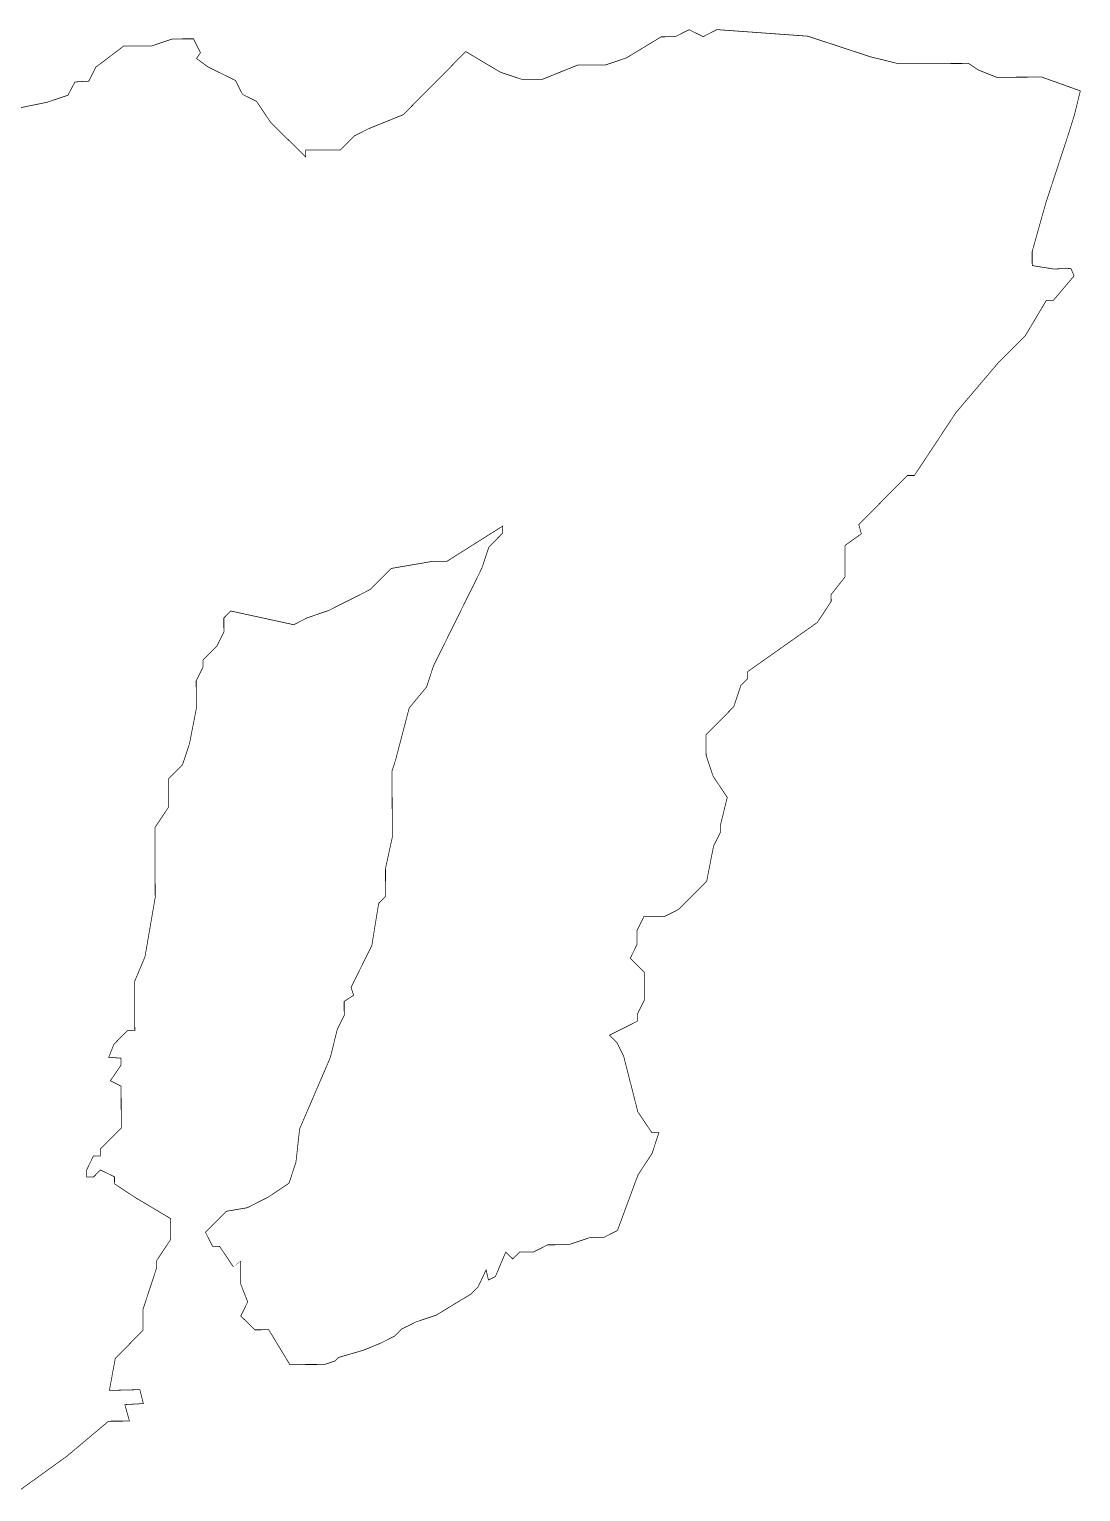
# Model space of a CAD drawing. Header units: metres. Extents: x 321872 to 327739, y 1839279 to 1843764.
# Drawn here: x 324806 to 327739, y 1839676 to 1843757 of the extents above; entities that cross this region are included whole.
import ezdxf

# ---------------------------------------------------------------- set-up
doc = ezdxf.new("R2010")
doc.units = ezdxf.units.M

msp = doc.modelspace()

# ---------------------------------------------------------------- linework, layer by layer
at = {"color": 6, "const_width": 2, "flags": 128}
msp.add_lwpolyline([(324758.2861120653, 1843533.279886385), (324855.6018457711, 1843553.150193991), (324913.9462725494, 1843572.913282501), (324933.2750043804, 1843609.795999703), (324972.2080002655, 1843612.132686615), (324991.5573451194, 1843651.12826523), (325069.1926893773, 1843709.886684011), (325147.1348065414, 1843710.21797695), (325205.4792333196, 1843729.98106546), (325263.9066075056, 1843730.229410992), (325283.5285695793, 1843691.341051472), (325272.5060674877, 1843675.36477429), (325303.2089590273, 1843652.452940298), (325381.2580469414, 1843613.871353684), (325400.9384363893, 1843574.98324251), (325439.9340150048, 1843555.633897656), (325479.1534191188, 1843497.37216994), (325576.965595543, 1843400.446156548), (325576.965595543, 1843419.902823664), (325674.2813292489, 1843420.316464153), (325713.0283139869, 1843459.45292086), (325751.9166735068, 1843479.074882933), (325849.1494598049, 1843518.459933517), (326023.6865457669, 1843694.487092671), (326121.3333240669, 1843636.473710487), (326179.843397315, 1843617.265740415), (326238.2707715009, 1843617.514085947), (326335.5038061446, 1843656.840709156), (326413.4459233087, 1843657.172002096), (326471.790350087, 1843676.935090606), (326568.8820099488, 1843735.776208448), (326607.8530685309, 1843735.941854918), (326646.7414280507, 1843755.563816992), (326685.7951856949, 1843736.273147858), (326724.6251178406, 1843755.894861586), (326977.9320566247, 1843737.514875517), (327016.070845983, 1843724.981811902), (327141.6456402714, 1843683.715769853), (327153.4625247145, 1843679.832537927), (327201.7809042449, 1843667.952852537), (327231.4875892862, 1843660.649087889), (327426.2844548222, 1843661.477071892), (327452.9942526856, 1843643.516959961), (327504.3335427363, 1843622.895485278), (327630.9456625973, 1843623.433650046), (327738.2086859499, 1843584.917808824), (327721.6908024485, 1843517.555069738), (327703.4200580916, 1843459.239303226), (327663.2954050458, 1843337.091490818), (327642.1933556236, 1843272.85245126), (327603.8019355131, 1843136.31731344), (327603.9673336374, 1843097.404682233), (327663.2029406124, 1843087.919853187), (327711.8816860802, 1843089.456027074), (327720.946378948, 1843068.658472516), (327662.8086998251, 1843000.254594997), (327643.3523842212, 1843000.171895934), (327585.2805746628, 1842902.524869289), (327507.727929467, 1842824.310134905), (327391.4528195666, 1842687.443952491), (327275.3431077906, 1842511.665138869), (327255.8283648125, 1842511.582191462), (327120.0969393082, 1842374.633309986), (327127.4016008521, 1842349.028089963), (327081.3742262581, 1842316.04028933), (327081.7468687288, 1842228.370014364), (327042.9828061477, 1842179.50515151), (327043.0655052098, 1842160.048835906), (327004.4012195339, 1842101.456063596), (326810.1839924695, 1841964.258588242), (326810.2666915316, 1841944.802272638), (326790.8346476157, 1841925.263009627), (326771.6269258892, 1841866.694509004), (326694.0742806935, 1841788.479774621), (326694.3226262254, 1841730.052400435), (326714.0272873613, 1841671.707725311), (326753.2466914753, 1841613.445997595), (326734.0632414368, 1841535.420933023), (326734.1459404989, 1841515.964617419), (326714.8552713648, 1841476.910859775), (326695.8129477626, 1841379.429727945), (326618.2018751926, 1841301.214745215), (326579.3137640183, 1841281.534355767), (326520.8863898324, 1841281.286010235), (326501.5954723527, 1841242.290679965), (326501.7611188225, 1841203.319621383), (326482.4704496884, 1841164.265863739), (326521.5484790205, 1841125.518630655), (326521.8797719601, 1841047.576513492), (326502.589102826, 1841008.522755847), (326502.6718018882, 1840989.066440244), (326424.9537585681, 1840949.764337067), (326444.4927732341, 1840930.390720526), (326464.1147353079, 1840891.502361006), (326503.7481314236, 1840735.842200522), (326542.93970073, 1840677.621822336), (326562.4238511415, 1840677.663171868), (326543.2158810695, 1840619.153098619), (326504.4931680195, 1840560.560077964), (326446.7281313672, 1840404.485925478), (326407.8397718474, 1840384.863963404), (326368.8687132653, 1840384.698316934), (326310.524286487, 1840364.935228424), (326252.0969123011, 1840364.686882892), (326213.2669801554, 1840345.065169164), (326174.2959215734, 1840344.899522694), (326154.8641260029, 1840325.301832309), (326135.3248629913, 1840344.733876224), (326106.4009951341, 1840276.424957783), (326086.9569395469, 1840266.584763059), (326080.7803895785, 1840293.204778358), (326080.418103823, 1840294.766176291), (326057.8259515161, 1840247.00427469), (326038.4231212872, 1840227.465135851), (325941.3023719111, 1840168.594680149), (325882.9286072729, 1840148.860681153), (325844.0986751272, 1840129.238967425), (325824.6668795568, 1840109.641277039), (325785.7785200369, 1840090.019314965), (325737.1913405749, 1840070.326913846), (325669.0894181348, 1840050.551565319), (325659.4026098639, 1840040.782057986), (325630.2594859891, 1840030.929851591), (325532.8610532211, 1840030.515859589), (325474.0196870334, 1840127.665946825), (325435.0486284514, 1840127.500300356), (325395.912171745, 1840166.247285094), (325415.2612682533, 1840205.301291083), (325395.5808788054, 1840244.189402258), (325395.5808788055, 1840283.16046084), (325375.8762176696, 1840302.534077381), (325336.6568135556, 1840360.795805098), (325317.2004979516, 1840360.713106035), (325297.5201085038, 1840399.60121721), (325355.6991371578, 1840458.276936928), (325414.1143754997, 1840468.253564434), (325472.4175769197, 1840497.715597059), (325530.7086424957, 1840536.905911659), (325549.9163642221, 1840595.474412281), (325560.1364595891, 1840688.203612507), (325646.0730693304, 1840888.025275213), (325665.1980919947, 1840966.050091439), (325684.5474368485, 1841005.045670055), (325684.3817903787, 1841044.016728637), (325710.8892758581, 1841061.211094364), (325703.6724595128, 1841083.070486281), (325761.6031426348, 1841200.173580185), (325780.5627671749, 1841317.111027619), (325799.9945627453, 1841336.708718004), (325799.6635181513, 1841414.592407794), (325818.7473154573, 1841502.316168135), (325818.3540603074, 1841594.835915159), (325817.9608051575, 1841687.355662182), (325827.5940038806, 1841716.610822979), (325865.914860773, 1841862.873994428), (325914.3656074522, 1841921.537578302), (325933.5735775242, 1841980.04765155), (326068.7840402766, 1842253.307845348), (326087.9920103486, 1842311.817918596), (326126.7974224608, 1842350.954623647), (326126.7147233987, 1842370.410939251), (325971.3029084465, 1842272.35016895), (325932.3318498645, 1842272.18452248), (325815.5598005547, 1842252.231515812), (325757.3807719007, 1842193.555796094), (325640.7743690608, 1842134.631730844), (325582.4299422824, 1842114.868642334), (325543.5415827626, 1842095.246680261), (325368.0938137349, 1842133.472702247), (325348.6620181645, 1842113.875011861), (325348.8274162887, 1842074.962380653), (325329.5367471546, 1842035.908623009), (325290.7313350424, 1841996.771917957), (325290.8140341045, 1841977.315602353), (325271.5233649705, 1841938.261844709), (325271.8546579101, 1841860.319727545), (325252.8120859623, 1841762.897023089), (325233.5456885162, 1841704.386701495), (325194.7987037782, 1841665.250244789), (325195.1299967178, 1841587.308127625), (325156.4072836677, 1841528.715106969), (325157.2350193257, 1841333.976668807), (325128.6959297832, 1841168.269193426), (325099.8012756131, 1841099.960399158), (325100.3806657403, 1840963.649335182), (325080.865922761, 1840963.566387774), (325042.1189380229, 1840924.429931068), (325027.6137555602, 1840888.17534217), (325061.7409000967, 1840885.541571548), (325061.8235991588, 1840866.085255944), (325032.0746135987, 1840822.377364263), (325062.0719446908, 1840807.657881758), (325062.5688841002, 1840690.744706012), (325004.3898554462, 1840632.068986294), (325004.4725545082, 1840612.61267069), (324984.9578115302, 1840612.529723282), (324965.6671423961, 1840573.475965638), (324965.7498414582, 1840554.019650034), (324985.2061570621, 1840554.102349096), (325004.6382009781, 1840573.641612108), (325043.6919586223, 1840554.350942974), (325043.77490603, 1840534.836199996), (325102.3676783402, 1840496.17191432), (325151.1910674901, 1840467.165223228), (325200.0144566401, 1840438.158532136), (325200.2628021721, 1840379.73115795), (325161.5403374675, 1840321.07970992), (325161.6230365297, 1840301.623394316), (325123.1486690115, 1840184.602999474), (325123.3970145435, 1840126.175625288), (325045.8446176932, 1840047.90246353), (325029.4241599639, 1839958.423959257), (325114.372667979, 1839960.551097314), (325124.2663480781, 1839921.65060195), (325072.4511339057, 1839918.907492173), (325085.5022854969, 1839872.785739097), (325027.074911311, 1839872.537393565), (324910.6341549408, 1839774.642269733), (324774.6786555926, 1839676.664198493)], dxfattribs=at)

doc.saveas('drawing.dxf')
